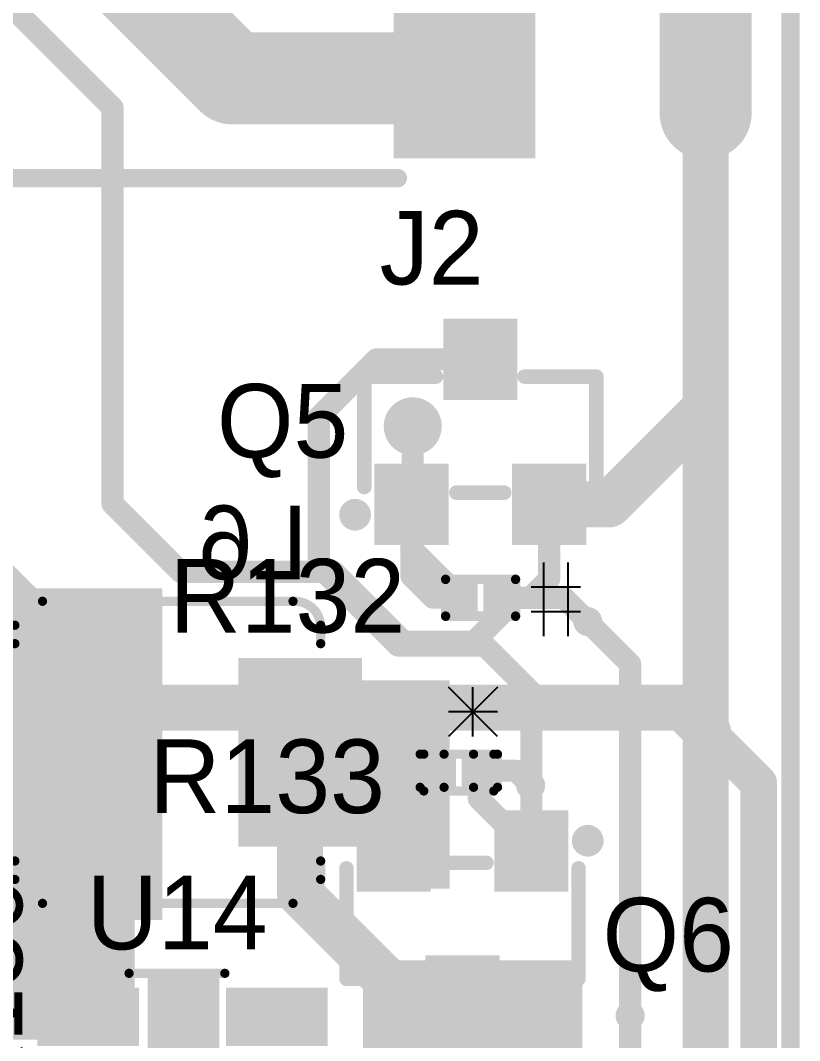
# Model space of a CAD drawing. Header units: millimetres. Extents: x 0.85 to 4.91, y 0.77 to 5.15.
# Drawn here: x 4.405 to 4.828, y 3.983 to 4.537 of the extents above; entities that cross this region are included whole.
import ezdxf

# ---------------------------------------------------------------- set-up
doc = ezdxf.new("R2010")
doc.units = ezdxf.units.MM
doc.header["$MEASUREMENT"] = 0
for name, color, linetype in [('BottomLayer', 5, 'Continuous'), ('BottomOverlay', 54, 'Continuous'), ('BottomPaste', 16, 'Continuous'), ('BottomSolder', 6, 'Continuous'), ('Mechanical2', 216, 'Continuous'), ('MultiLayer', 9, 'Continuous'), ('TopLayer', 1, 'Continuous'), ('TopOverlay', 2, 'Continuous'), ('TopPaste', 8, 'Continuous'), ('TopSolder', 216, 'Continuous'), ('ViaHoleLayer', 16, 'Continuous')]:
    doc.layers.add(name, color=color, linetype=linetype)

# ---------------------------------------------------------------- blocks, each defined once
blk = doc.blocks.new('SJ_43504_SMT_TR_1')
at = {"layer": 'TopLayer'}
for points in [[(-0.19882, 0.13287), (-0.12992, 0.13287), (-0.19882, 0.21161), (-0.12992, 0.21161)], [(0.12992, 0.13287), (0.19882, 0.13287), (0.12992, 0.21161), (0.19882, 0.21161)], [(0.12992, 0.02461), (0.19882, 0.02461), (0.12992, 0.10335), (0.19882, 0.10335)], [(-0.19882, -0.125), (-0.12992, -0.125), (-0.19882, -0.04626), (-0.12992, -0.04626)], [(0.12992, -0.17421), (0.19882, -0.17421), (0.12992, -0.09547), (0.19882, -0.09547)], [(-0.19882, -0.21161), (-0.12992, -0.21161), (-0.19882, -0.13287), (-0.12992, -0.13287)]]:
    blk.add_solid(points, dxfattribs=at)
at = {"layer": 'TopOverlay', "const_width": 0.01}
for points in [[(0.101, 0.289), (0.16, 0.289)], [(0.16, 0.255), (0.16, 0.289)], [(-0.153, 0.251), (-0.153, 0.28836)], [(-0.153, 0.28836), (-0.089, 0.28836)], [(-0.153, 0.251), (-0.116, 0.251)], [(-0.116, 0.22), (-0.116, 0.251)], [(0.124, 0.255), (0.16, 0.255)], [(0.124, 0.223), (0.124, 0.255)], [(-0.131, 0.066), (-0.131, 0.12137)], [(-0.152, 0.066), (-0.131, 0.066)], [(-0.152, -0.037), (-0.152, 0.066)], [(0.145, -0.00313), (0.145, 0.01616)], [(0.145, -0.00313), (0.157, -0.01513)], [(0.157, -0.0853), (0.157, -0.01513)], [(-0.12076, -0.189), (0.12826, -0.189)]]:
    blk.add_lwpolyline(points, dxfattribs=at)
at = {"layer": 'TopOverlay'}
for points, const_width in [([(0.0985, 0.289, 1), (0.1035, 0.289, 1)], 0.005), ([(0.1575, 0.289, 1), (0.1625, 0.289, 1)], 0.005), ([(0.1575, 0.289, 1), (0.1625, 0.289, 1)], 0.005), ([(-0.1555, 0.28836, 1), (-0.1505, 0.28836, 1)], 0.005), ([(-0.1555, 0.28836, 1), (-0.1505, 0.28836, 1)], 0.005), ([(-0.0915, 0.28836, 1), (-0.0865, 0.28836, 1)], 0.005), ([(-0.1555, 0.251, 1), (-0.1505, 0.251, 1)], 0.005), ([(-0.1555, 0.251, 1), (-0.1505, 0.251, 1)], 0.005), ([(-0.1185, 0.251, 1), (-0.1135, 0.251, 1)], 0.005), ([(-0.1185, 0.251, 1), (-0.1135, 0.251, 1)], 0.005), ([(0.1215, 0.255, 1), (0.1265, 0.255, 1)], 0.005), ([(0.1215, 0.255, 1), (0.1265, 0.255, 1)], 0.005), ([(0.1575, 0.255, 1), (0.1625, 0.255, 1)], 0.005), ([(0.1575, 0.255, 1), (0.1625, 0.255, 1)], 0.005), ([(0.1215, 0.223, 1), (0.1265, 0.223, 1)], 0.005), ([(-0.1185, 0.22, 1), (-0.1135, 0.22, 1)], 0.005), ([(0.23604, 0.174, 1), (0.21196, 0.174, 1)], 0.01), ([(0.20946, 0.174, 1), (0.21446, 0.174, 1)], 0.005), ([(0.23354, 0.174, 1), (0.23854, 0.174, 1)], 0.005), ([(-0.1335, 0.12137, 1), (-0.1285, 0.12137, 1)], 0.005), ([(-0.1545, 0.066, 1), (-0.1495, 0.066, 1)], 0.005), ([(-0.1545, 0.066, 1), (-0.1495, 0.066, 1)], 0.005), ([(-0.1335, 0.066, 1), (-0.1285, 0.066, 1)], 0.005), ([(-0.1335, 0.066, 1), (-0.1285, 0.066, 1)], 0.005), ([(0.1425, 0.01616, 1), (0.1475, 0.01616, 1)], 0.005), ([(0.1425, -0.00313, 1), (0.1475, -0.00313, 1)], 0.005), ([(0.1425, -0.00313, 1), (0.1475, -0.00313, 1)], 0.005), ([(0.1545, -0.01513, 1), (0.1595, -0.01513, 1)], 0.005), ([(0.1545, -0.01513, 1), (0.1595, -0.01513, 1)], 0.005), ([(-0.1545, -0.037, 1), (-0.1495, -0.037, 1)], 0.005), ([(0.1545, -0.0853, 1), (0.1595, -0.0853, 1)], 0.005), ([(-0.12326, -0.189, 1), (-0.11826, -0.189, 1)], 0.005), ([(0.12576, -0.189, 1), (0.13076, -0.189, 1)], 0.005)]:
    blk.add_lwpolyline(points, format="xyb", close=True, dxfattribs=dict(at, const_width=const_width))
at = {"layer": 'TopPaste'}
for points in [[(-0.19882, 0.13287), (-0.12992, 0.13287), (-0.19882, 0.21161), (-0.12992, 0.21161)], [(0.12992, 0.13287), (0.19882, 0.13287), (0.12992, 0.21161), (0.19882, 0.21161)], [(0.12992, 0.02461), (0.19882, 0.02461), (0.12992, 0.10335), (0.19882, 0.10335)], [(-0.19882, -0.125), (-0.12992, -0.125), (-0.19882, -0.04626), (-0.12992, -0.04626)], [(0.12992, -0.17421), (0.19882, -0.17421), (0.12992, -0.09547), (0.19882, -0.09547)], [(-0.19882, -0.21161), (-0.12992, -0.21161), (-0.19882, -0.13287), (-0.12992, -0.13287)]]:
    blk.add_solid(points, dxfattribs=at)
at = {"layer": 'TopSolder'}
for points in [[(-0.20282, 0.12887), (-0.12592, 0.12887), (-0.20282, 0.21561), (-0.12592, 0.21561)], [(0.12592, 0.12887), (0.20282, 0.12887), (0.12592, 0.21561), (0.20282, 0.21561)], [(0.12592, 0.02061), (0.20282, 0.02061), (0.12592, 0.10735), (0.20282, 0.10735)], [(-0.20282, -0.129), (-0.12592, -0.129), (-0.20282, -0.04226), (-0.12592, -0.04226)], [(0.12592, -0.17821), (0.20282, -0.17821), (0.12592, -0.09147), (0.20282, -0.09147)], [(-0.20282, -0.21561), (-0.12592, -0.21561), (-0.20282, -0.12887), (-0.12592, -0.12887)]]:
    blk.add_solid(points, dxfattribs=at)
blk = doc.blocks.new('TSOT_23_6_10')
at = {"layer": 'TopLayer'}
for points in [[(-0.02756, 0.04921), (-0.0748, 0.04921), (-0.02756, 0.02559), (-0.0748, 0.02559)], [(0.0748, 0.04921), (0.02756, 0.04921), (0.0748, 0.02559), (0.02756, 0.02559)], [(-0.02756, 0.01181), (-0.0748, 0.01181), (-0.02756, -0.01181), (-0.0748, -0.01181)], [(0.0748, 0.01181), (0.02756, 0.01181), (0.0748, -0.01181), (0.02756, -0.01181)], [(-0.02756, -0.02559), (-0.0748, -0.02559), (-0.02756, -0.04921), (-0.0748, -0.04921)], [(-0.02756, -0.02559), (-0.0748, -0.02559), (-0.02756, -0.04921), (-0.0748, -0.04921)], [(0.0748, -0.02559), (0.02756, -0.02559), (0.0748, -0.04921), (0.02756, -0.04921)]]:
    blk.add_solid(points, dxfattribs=at)
at = {"layer": 'TopOverlay'}
for points, const_width in [([(-0.062, 0.061, 1), (-0.068, 0.061, 1)], 0.01), ([(-0.0705, 0.061, 1), (-0.0655, 0.061, 1)], 0.005), ([(-0.0645, 0.061, 1), (-0.0595, 0.061, 1)], 0.005), ([(-0.03025, 0.061, 1), (-0.02775, 0.061, 1)], 0.0025), ([(0.02175, 0.061, 1), (0.02425, 0.061, 1)], 0.0025), ([(-0.03025, -0.061, 1), (-0.02775, -0.061, 1)], 0.0025), ([(0.02175, -0.061, 1), (0.02425, -0.061, 1)], 0.0025)]:
    blk.add_lwpolyline(points, format="xyb", close=True, dxfattribs=dict(at, const_width=const_width))
at = {"layer": 'TopOverlay', "const_width": 0.005}
for points in [[(-0.029, 0.061), (0.023, 0.061)], [(-0.029, -0.061), (0.023, -0.061)]]:
    blk.add_lwpolyline(points, dxfattribs=at)
at = {"layer": 'TopPaste'}
for points in [[(-0.02756, 0.04921), (-0.0748, 0.04921), (-0.02756, 0.02559), (-0.0748, 0.02559)], [(0.0748, 0.04921), (0.02756, 0.04921), (0.0748, 0.02559), (0.02756, 0.02559)], [(-0.02756, 0.01181), (-0.0748, 0.01181), (-0.02756, -0.01181), (-0.0748, -0.01181)], [(0.0748, 0.01181), (0.02756, 0.01181), (0.0748, -0.01181), (0.02756, -0.01181)], [(-0.02756, -0.02559), (-0.0748, -0.02559), (-0.02756, -0.04921), (-0.0748, -0.04921)], [(-0.02756, -0.02559), (-0.0748, -0.02559), (-0.02756, -0.04921), (-0.0748, -0.04921)], [(0.0748, -0.02559), (0.02756, -0.02559), (0.0748, -0.04921), (0.02756, -0.04921)]]:
    blk.add_solid(points, dxfattribs=at)
at = {"layer": 'TopSolder'}
for points in [[(-0.02356, 0.05321), (-0.0788, 0.05321), (-0.02356, 0.02159), (-0.0788, 0.02159)], [(0.0788, 0.05321), (0.02356, 0.05321), (0.0788, 0.02159), (0.02356, 0.02159)], [(-0.02356, 0.01581), (-0.0788, 0.01581), (-0.02356, -0.01581), (-0.0788, -0.01581)], [(0.0788, 0.01581), (0.02356, 0.01581), (0.0788, -0.01581), (0.02356, -0.01581)], [(-0.02356, -0.02159), (-0.0788, -0.02159), (-0.02356, -0.05321), (-0.0788, -0.05321)], [(-0.02356, -0.02159), (-0.0788, -0.02159), (-0.02356, -0.05321), (-0.0788, -0.05321)], [(0.0788, -0.02159), (0.02356, -0.02159), (0.0788, -0.05321), (0.02356, -0.05321)]]:
    blk.add_solid(points, dxfattribs=at)
blk = doc.blocks.new('R___0201_18')
at = {"layer": 'TopLayer'}
for points in [[(-0.01614, -0.00728), (-0.00551, -0.00728), (-0.01614, 0.00728), (-0.00551, 0.00728)], [(0.00551, -0.00728), (0.01614, -0.00728), (0.00551, 0.00728), (0.01614, 0.00728)]]:
    blk.add_solid(points, dxfattribs=at)
at = {"layer": 'TopOverlay', "const_width": 0.005}
for points in [[(0.019, 0.01), (-0.019, 0.01)], [(-0.019, 0.01), (-0.019, -0.01)], [(0.019, 0.01), (0.019, -0.01)], [(0.019, -0.01), (-0.019, -0.01)]]:
    blk.add_lwpolyline(points, dxfattribs=at)
at = {"layer": 'TopOverlay', "const_width": 0.0025}
for points in [[(-0.02025, 0.01, 1), (-0.01775, 0.01, 1)], [(-0.02025, 0.01, 1), (-0.01775, 0.01, 1)], [(0.01775, 0.01, 1), (0.02025, 0.01, 1)], [(0.01775, 0.01, 1), (0.02025, 0.01, 1)], [(-0.02025, -0.01, 1), (-0.01775, -0.01, 1)], [(-0.02025, -0.01, 1), (-0.01775, -0.01, 1)], [(0.01775, -0.01, 1), (0.02025, -0.01, 1)], [(0.01775, -0.01, 1), (0.02025, -0.01, 1)]]:
    blk.add_lwpolyline(points, format="xyb", close=True, dxfattribs=at)
at = {"layer": 'TopPaste'}
for points in [[(-0.01614, -0.00728), (-0.00551, -0.00728), (-0.01614, 0.00728), (-0.00551, 0.00728)], [(0.00551, -0.00728), (0.01614, -0.00728), (0.00551, 0.00728), (0.01614, 0.00728)]]:
    blk.add_solid(points, dxfattribs=at)
at = {"layer": 'TopSolder'}
for points in [[(-0.02014, -0.01128), (-0.00151, -0.01128), (-0.02014, 0.01128), (-0.00151, 0.01128)], [(0.00151, -0.01128), (0.02014, -0.01128), (0.00151, 0.01128), (0.02014, 0.01128)]]:
    blk.add_solid(points, dxfattribs=at)
blk = doc.blocks.new('R___0201_19')
at = {"layer": 'TopLayer'}
for points in [[(-0.01614, -0.00728), (-0.00551, -0.00728), (-0.01614, 0.00728), (-0.00551, 0.00728)], [(0.00551, -0.00728), (0.01614, -0.00728), (0.00551, 0.00728), (0.01614, 0.00728)]]:
    blk.add_solid(points, dxfattribs=at)
at = {"layer": 'TopOverlay', "const_width": 0.005}
for points in [[(-0.019, 0.01), (0.019, 0.01)], [(-0.019, -0.01), (-0.019, 0.01)], [(0.019, -0.01), (0.019, 0.01)], [(-0.019, -0.01), (0.019, -0.01)]]:
    blk.add_lwpolyline(points, dxfattribs=at)
at = {"layer": 'TopOverlay', "const_width": 0.0025}
for points in [[(-0.02025, 0.01, 1), (-0.01775, 0.01, 1)], [(-0.02025, 0.01, 1), (-0.01775, 0.01, 1)], [(0.01775, 0.01, 1), (0.02025, 0.01, 1)], [(0.01775, 0.01, 1), (0.02025, 0.01, 1)], [(-0.02025, -0.01, 1), (-0.01775, -0.01, 1)], [(-0.02025, -0.01, 1), (-0.01775, -0.01, 1)], [(0.01775, -0.01, 1), (0.02025, -0.01, 1)], [(0.01775, -0.01, 1), (0.02025, -0.01, 1)]]:
    blk.add_lwpolyline(points, format="xyb", close=True, dxfattribs=at)
at = {"layer": 'TopPaste'}
for points in [[(-0.01614, -0.00728), (-0.00551, -0.00728), (-0.01614, 0.00728), (-0.00551, 0.00728)], [(0.00551, -0.00728), (0.01614, -0.00728), (0.00551, 0.00728), (0.01614, 0.00728)]]:
    blk.add_solid(points, dxfattribs=at)
at = {"layer": 'TopSolder'}
for points in [[(-0.02014, -0.01128), (-0.00151, -0.01128), (-0.02014, 0.01128), (-0.00151, 0.01128)], [(0.00151, -0.01128), (0.02014, -0.01128), (0.00151, 0.01128), (0.02014, 0.01128)]]:
    blk.add_solid(points, dxfattribs=at)
blk = doc.blocks.new('R___0201_B_20')
at = {"layer": 'BottomLayer'}
for points in [[(-0.01614, -0.00728), (-0.00551, -0.00728), (-0.01614, 0.00728), (-0.00551, 0.00728)], [(0.00551, -0.00728), (0.01614, -0.00728), (0.00551, 0.00728), (0.01614, 0.00728)]]:
    blk.add_solid(points, dxfattribs=at)
at = {"layer": 'BottomOverlay', "const_width": 0.005}
for points in [[(-0.019, -0.01), (-0.019, 0.01)], [(-0.019, 0.01), (0.019, 0.01)], [(0.019, -0.01), (0.019, 0.01)], [(-0.019, -0.01), (0.019, -0.01)]]:
    blk.add_lwpolyline(points, dxfattribs=at)
at = {"layer": 'BottomOverlay', "const_width": 0.0025}
for points in [[(-0.02025, 0.01, 1), (-0.01775, 0.01, 1)], [(-0.02025, 0.01, 1), (-0.01775, 0.01, 1)], [(0.01775, 0.01, 1), (0.02025, 0.01, 1)], [(0.01775, 0.01, 1), (0.02025, 0.01, 1)], [(-0.02025, -0.01, 1), (-0.01775, -0.01, 1)], [(-0.02025, -0.01, 1), (-0.01775, -0.01, 1)], [(0.01775, -0.01, 1), (0.02025, -0.01, 1)], [(0.01775, -0.01, 1), (0.02025, -0.01, 1)]]:
    blk.add_lwpolyline(points, format="xyb", close=True, dxfattribs=at)
at = {"layer": 'BottomPaste'}
for points in [[(-0.01614, -0.00728), (-0.00551, -0.00728), (-0.01614, 0.00728), (-0.00551, 0.00728)], [(0.00551, -0.00728), (0.01614, -0.00728), (0.00551, 0.00728), (0.01614, 0.00728)]]:
    blk.add_solid(points, dxfattribs=at)
at = {"layer": 'BottomSolder'}
for points in [[(-0.02014, -0.01128), (-0.00151, -0.01128), (-0.02014, 0.01128), (-0.00151, 0.01128)], [(0.00151, -0.01128), (0.02014, -0.01128), (0.00151, 0.01128), (0.02014, 0.01128)]]:
    blk.add_solid(points, dxfattribs=at)
blk = doc.blocks.new('SOT_23_42')
at = {"layer": 'TopLayer'}
for points in [[(-0.01614, 0.02126), (0.01614, 0.02126), (-0.01614, 0.05748), (0.01614, 0.05748)], [(-0.05354, -0.05748), (-0.02126, -0.05748), (-0.05354, -0.02126), (-0.02126, -0.02126)], [(0.02126, -0.05748), (0.05354, -0.05748), (0.02126, -0.02126), (0.05354, -0.02126)]]:
    blk.add_solid(points, dxfattribs=at)
at = {"layer": 'TopOverlay', "const_width": 0.00787}
for points in [[(-0.063, 0.03), (-0.063, -0.03)], [(-0.024, 0.03), (-0.063, 0.03)], [(0.063, 0.03), (0.024, 0.03)], [(0.063, 0.03), (0.063, -0.03)], [(0.013, -0.033), (-0.013, -0.033)]]:
    blk.add_lwpolyline(points, dxfattribs=at)
at = {"layer": 'TopOverlay'}
for points, const_width in [([(-0.06497, 0.03, 1), (-0.06103, 0.03, 1)], 0.00394), ([(-0.06497, 0.03, 1), (-0.06103, 0.03, 1)], 0.00394), ([(-0.02597, 0.03, 1), (-0.02203, 0.03, 1)], 0.00394), ([(0.02203, 0.03, 1), (0.02597, 0.03, 1)], 0.00394), ([(0.06103, 0.03, 1), (0.06497, 0.03, 1)], 0.00394), ([(0.06103, 0.03, 1), (0.06497, 0.03, 1)], 0.00394), ([(-0.06497, -0.03, 1), (-0.06103, -0.03, 1)], 0.00394), ([(0.06103, -0.03, 1), (0.06497, -0.03, 1)], 0.00394), ([(-0.01497, -0.033, 1), (-0.01103, -0.033, 1)], 0.00394), ([(0.01103, -0.033, 1), (0.01497, -0.033, 1)], 0.00394), ([(-0.06439, -0.045, 1), (-0.07161, -0.045, 1)], 0.01), ([(-0.07411, -0.045, 1), (-0.06911, -0.045, 1)], 0.005), ([(-0.06689, -0.045, 1), (-0.06189, -0.045, 1)], 0.005)]:
    blk.add_lwpolyline(points, format="xyb", close=True, dxfattribs=dict(at, const_width=const_width))
at = {"layer": 'TopPaste'}
for points in [[(-0.01614, 0.02126), (0.01614, 0.02126), (-0.01614, 0.05748), (0.01614, 0.05748)], [(-0.05354, -0.05748), (-0.02126, -0.05748), (-0.05354, -0.02126), (-0.02126, -0.02126)], [(0.02126, -0.05748), (0.05354, -0.05748), (0.02126, -0.02126), (0.05354, -0.02126)]]:
    blk.add_solid(points, dxfattribs=at)
at = {"layer": 'TopSolder'}
for points in [[(-0.02014, 0.01726), (0.02014, 0.01726), (-0.02014, 0.06148), (0.02014, 0.06148)], [(-0.05754, -0.06148), (-0.01726, -0.06148), (-0.05754, -0.01726), (-0.01726, -0.01726)], [(0.01726, -0.06148), (0.05754, -0.06148), (0.01726, -0.01726), (0.05754, -0.01726)]]:
    blk.add_solid(points, dxfattribs=at)
blk = doc.blocks.new('SOT_23_43')
at = {"layer": 'TopLayer'}
for points in [[(-0.01614, 0.02126), (0.01614, 0.02126), (-0.01614, 0.05748), (0.01614, 0.05748)], [(-0.05354, -0.05748), (-0.02126, -0.05748), (-0.05354, -0.02126), (-0.02126, -0.02126)], [(0.02126, -0.05748), (0.05354, -0.05748), (0.02126, -0.02126), (0.05354, -0.02126)]]:
    blk.add_solid(points, dxfattribs=at)
at = {"layer": 'TopOverlay', "const_width": 0.00787}
for points in [[(-0.063, -0.03), (-0.063, 0.03)], [(-0.063, 0.03), (-0.024, 0.03)], [(0.024, 0.03), (0.063, 0.03)], [(0.063, -0.03), (0.063, 0.03)], [(-0.013, -0.033), (0.013, -0.033)]]:
    blk.add_lwpolyline(points, dxfattribs=at)
at = {"layer": 'TopOverlay'}
for points, const_width in [([(-0.06497, 0.03, 1), (-0.06103, 0.03, 1)], 0.00394), ([(-0.06497, 0.03, 1), (-0.06103, 0.03, 1)], 0.00394), ([(-0.02597, 0.03, 1), (-0.02203, 0.03, 1)], 0.00394), ([(0.02203, 0.03, 1), (0.02597, 0.03, 1)], 0.00394), ([(0.06103, 0.03, 1), (0.06497, 0.03, 1)], 0.00394), ([(0.06103, 0.03, 1), (0.06497, 0.03, 1)], 0.00394), ([(-0.06497, -0.03, 1), (-0.06103, -0.03, 1)], 0.00394), ([(0.06103, -0.03, 1), (0.06497, -0.03, 1)], 0.00394), ([(-0.01497, -0.033, 1), (-0.01103, -0.033, 1)], 0.00394), ([(0.01103, -0.033, 1), (0.01497, -0.033, 1)], 0.00394), ([(-0.06439, -0.045, 1), (-0.07161, -0.045, 1)], 0.01), ([(-0.07411, -0.045, 1), (-0.06911, -0.045, 1)], 0.005), ([(-0.06689, -0.045, 1), (-0.06189, -0.045, 1)], 0.005)]:
    blk.add_lwpolyline(points, format="xyb", close=True, dxfattribs=dict(at, const_width=const_width))
at = {"layer": 'TopPaste'}
for points in [[(-0.01614, 0.02126), (0.01614, 0.02126), (-0.01614, 0.05748), (0.01614, 0.05748)], [(-0.05354, -0.05748), (-0.02126, -0.05748), (-0.05354, -0.02126), (-0.02126, -0.02126)], [(0.02126, -0.05748), (0.05354, -0.05748), (0.02126, -0.02126), (0.05354, -0.02126)]]:
    blk.add_solid(points, dxfattribs=at)
at = {"layer": 'TopSolder'}
for points in [[(-0.02014, 0.01726), (0.02014, 0.01726), (-0.02014, 0.06148), (0.02014, 0.06148)], [(-0.05754, -0.06148), (-0.01726, -0.06148), (-0.05754, -0.01726), (-0.01726, -0.01726)], [(0.01726, -0.06148), (0.05754, -0.06148), (0.01726, -0.01726), (0.05754, -0.01726)]]:
    blk.add_solid(points, dxfattribs=at)
blk = doc.blocks.new('74437324022_B_48')
at = {"layer": 'BottomLayer'}
for points in [[(-0.04331, 0.04724), (-0.10236, 0.04724), (-0.04331, -0.04724), (-0.10236, -0.04724)], [(0.10236, 0.04724), (0.04331, 0.04724), (0.10236, -0.04724), (0.04331, -0.04724)]]:
    blk.add_solid(points, dxfattribs=at)
at = {"layer": 'BottomOverlay', "const_width": 0.005}
for points in [[(-0.082, 0.069, -0.414214), (-0.067, 0.082)], [(0.069, 0.082, -0.414214), (0.084, 0.069)], [(-0.067, -0.082, -0.414214), (-0.082, -0.069)], [(0.084, -0.069, -0.414214), (0.069, -0.082)]]:
    blk.add_lwpolyline(points, format="xyb", dxfattribs=at)
for points in [[(-0.067, 0.082), (0.069, 0.082)], [(-0.082, 0.059), (-0.082, 0.069)], [(0.084, 0.059), (0.084, 0.069)], [(-0.082, -0.069), (-0.082, -0.059)], [(0.084, -0.069), (0.084, -0.059)], [(-0.067, -0.082), (0.069, -0.082)]]:
    blk.add_lwpolyline(points, dxfattribs=at)
at = {"layer": 'BottomOverlay', "const_width": 0.0025}
for points in [[(-0.06825, 0.082, 1), (-0.06575, 0.082, 1)], [(-0.06825, 0.082, 1), (-0.06575, 0.082, 1)], [(0.06775, 0.082, 1), (0.07025, 0.082, 1)], [(0.06775, 0.082, 1), (0.07025, 0.082, 1)], [(-0.08325, 0.069, 1), (-0.08075, 0.069, 1)], [(-0.08325, 0.069, 1), (-0.08075, 0.069, 1)], [(0.08275, 0.069, 1), (0.08525, 0.069, 1)], [(0.08275, 0.069, 1), (0.08525, 0.069, 1)], [(-0.08325, 0.059, 1), (-0.08075, 0.059, 1)], [(0.08275, 0.059, 1), (0.08525, 0.059, 1)], [(-0.08325, -0.059, 1), (-0.08075, -0.059, 1)], [(0.08275, -0.059, 1), (0.08525, -0.059, 1)], [(-0.08325, -0.069, 1), (-0.08075, -0.069, 1)], [(-0.08325, -0.069, 1), (-0.08075, -0.069, 1)], [(0.08275, -0.069, 1), (0.08525, -0.069, 1)], [(0.08275, -0.069, 1), (0.08525, -0.069, 1)], [(-0.06825, -0.082, 1), (-0.06575, -0.082, 1)], [(-0.06825, -0.082, 1), (-0.06575, -0.082, 1)], [(0.06775, -0.082, 1), (0.07025, -0.082, 1)], [(0.06775, -0.082, 1), (0.07025, -0.082, 1)]]:
    blk.add_lwpolyline(points, format="xyb", close=True, dxfattribs=at)
at = {"layer": 'BottomPaste'}
for points in [[(-0.04331, 0.04724), (-0.10236, 0.04724), (-0.04331, -0.04724), (-0.10236, -0.04724)], [(0.10236, 0.04724), (0.04331, 0.04724), (0.10236, -0.04724), (0.04331, -0.04724)]]:
    blk.add_solid(points, dxfattribs=at)
at = {"layer": 'BottomSolder'}
for points in [[(-0.03931, 0.05124), (-0.10636, 0.05124), (-0.03931, -0.05124), (-0.10636, -0.05124)], [(0.10636, 0.05124), (0.03931, 0.05124), (0.10636, -0.05124), (0.03931, -0.05124)]]:
    blk.add_solid(points, dxfattribs=at)
blk = doc.blocks.new('CAP_0201_B_75')
at = {"layer": 'BottomLayer'}
for points in [[(-0.01772, -0.00591), (-0.00591, -0.00591), (-0.01772, 0.00591), (-0.00591, 0.00591)], [(0.00591, -0.00591), (0.01772, -0.00591), (0.00591, 0.00591), (0.01772, 0.00591)]]:
    blk.add_solid(points, dxfattribs=at)
at = {"layer": 'BottomOverlay', "const_width": 0.005}
for points in [[(-0.008, 0.009), (-0.021, 0.009)], [(-0.021, 0.009), (-0.021, -0.009)], [(0.021, 0.009), (0.008, 0.009)], [(0.021, 0.009), (0.021, -0.009)], [(-0.008, -0.009), (-0.021, -0.009)], [(0.021, -0.009), (0.008, -0.009)]]:
    blk.add_lwpolyline(points, dxfattribs=at)
at = {"layer": 'BottomOverlay', "const_width": 0.0025}
for points in [[(-0.02225, 0.009, 1), (-0.01975, 0.009, 1)], [(-0.02225, 0.009, 1), (-0.01975, 0.009, 1)], [(-0.00925, 0.009, 1), (-0.00675, 0.009, 1)], [(0.00675, 0.009, 1), (0.00925, 0.009, 1)], [(0.01975, 0.009, 1), (0.02225, 0.009, 1)], [(0.01975, 0.009, 1), (0.02225, 0.009, 1)], [(-0.02225, -0.009, 1), (-0.01975, -0.009, 1)], [(-0.02225, -0.009, 1), (-0.01975, -0.009, 1)], [(-0.00925, -0.009, 1), (-0.00675, -0.009, 1)], [(0.00675, -0.009, 1), (0.00925, -0.009, 1)], [(0.01975, -0.009, 1), (0.02225, -0.009, 1)], [(0.01975, -0.009, 1), (0.02225, -0.009, 1)]]:
    blk.add_lwpolyline(points, format="xyb", close=True, dxfattribs=at)
at = {"layer": 'BottomPaste'}
for points in [[(-0.01772, -0.00591), (-0.00591, -0.00591), (-0.01772, 0.00591), (-0.00591, 0.00591)], [(0.00591, -0.00591), (0.01772, -0.00591), (0.00591, 0.00591), (0.01772, 0.00591)]]:
    blk.add_solid(points, dxfattribs=at)
at = {"layer": 'BottomSolder'}
for points in [[(-0.01988, -0.00807), (-0.00374, -0.00807), (-0.01988, 0.00807), (-0.00374, 0.00807)], [(0.00374, -0.00807), (0.01988, -0.00807), (0.00374, 0.00807), (0.01988, 0.00807)]]:
    blk.add_solid(points, dxfattribs=at)

msp = doc.modelspace()

# ---------------------------------------------------------------- linework, layer by layer
at = {"layer": 'BottomLayer'}
for points, const_width in [([(4.388, 4.557), (4.455, 4.49)], 0.012), ([(4.455, 4.275), (4.455, 4.49)], 0.012), ([(4.618, 4.24983), (4.618, 4.317)], 0.012), ([(4.455, 4.275), (4.492, 4.238)], 0.012), ([(4.618, 4.24983), (4.64401, 4.22383)], 0.012), ([(4.492, 4.238), (4.575, 4.238)], 0.012), ([(4.575, 4.238), (4.613, 4.2)], 0.012), ([(4.66566, 4.22383), (4.70017, 4.22383)], 0.012), ([(4.66566, 4.2145), (4.66566, 4.22383)], 0.012), ([(4.70017, 4.22383), (4.713, 4.211)], 0.012), ([(4.65116, 4.2), (4.66566, 4.2145)], 0.012), ([(4.613, 4.2), (4.65116, 4.2)], 0.012), ([(4.61119, 4.16419), (4.76481, 4.16419)], 0.025), ([(4.76481, 4.16419), (4.7785, 4.1505)], 0.025), ([(4.61119, 4.15), (4.61119, 4.16419)], 0.012), ([(4.7785, 4.1505), (4.80581, 4.12319)], 0.02), ([(4.61119, 4.15), (4.63119, 4.13)], 0.012), ([(4.55683, 4.06317), (4.55683, 4.14)], 0.025), ([(4.65481, 4.13), (4.674, 4.13)], 0.012), ([(4.674, 4.13), (4.682, 4.122)], 0.012), ([(4.80581, 3.54309), (4.80581, 4.12319)], 0.02), ([(4.55683, 4.06317), (4.623, 3.997)], 0.025), ([(4.623, 3.997), (4.695, 3.997)], 0.025), ([(4.6955, 3.857), (4.6955, 3.9935)], 0.025), ([(4.736, 3.835), (4.736, 3.997)], 0.012)]:
    msp.add_lwpolyline(points, dxfattribs=dict(at, const_width=const_width))
for points, const_width in [([(4.452, 4.49, 1), (4.458, 4.49, 1)], 0.006), ([(4.452, 4.49, 1), (4.458, 4.49, 1)], 0.006), ([(4.61013, 4.317, 1), (4.62587, 4.317, 1)], 0.01575), ([(4.615, 4.317, 1), (4.621, 4.317, 1)], 0.006), ([(4.452, 4.275, 1), (4.458, 4.275, 1)], 0.006), ([(4.452, 4.275, 1), (4.458, 4.275, 1)], 0.006), ([(4.615, 4.24983, 1), (4.621, 4.24983, 1)], 0.006), ([(4.615, 4.24983, 1), (4.621, 4.24983, 1)], 0.006), ([(4.489, 4.238, 1), (4.495, 4.238, 1)], 0.006), ([(4.489, 4.238, 1), (4.495, 4.238, 1)], 0.006), ([(4.572, 4.238, 1), (4.578, 4.238, 1)], 0.006), ([(4.572, 4.238, 1), (4.578, 4.238, 1)], 0.006), ([(4.64101, 4.22383, 1), (4.64701, 4.22383, 1)], 0.006), ([(4.66266, 4.22383, 1), (4.66866, 4.22383, 1)], 0.006), ([(4.66266, 4.22383, 1), (4.66866, 4.22383, 1)], 0.006), ([(4.69717, 4.22383, 1), (4.70317, 4.22383, 1)], 0.006), ([(4.69717, 4.22383, 1), (4.70317, 4.22383, 1)], 0.006), ([(4.66266, 4.2145, 1), (4.66866, 4.2145, 1)], 0.006), ([(4.66266, 4.2145, 1), (4.66866, 4.2145, 1)], 0.006), ([(4.70906, 4.211, 1), (4.71694, 4.211, 1)], 0.00787), ([(4.71, 4.211, 1), (4.716, 4.211, 1)], 0.006), ([(4.61, 4.2, 1), (4.616, 4.2, 1)], 0.006), ([(4.61, 4.2, 1), (4.616, 4.2, 1)], 0.006), ([(4.64816, 4.2, 1), (4.65416, 4.2, 1)], 0.006), ([(4.64816, 4.2, 1), (4.65416, 4.2, 1)], 0.006), ([(4.60494, 4.16419, 1), (4.61744, 4.16419, 1)], 0.0125), ([(4.75856, 4.16419, 1), (4.77106, 4.16419, 1)], 0.0125), ([(4.75856, 4.16419, 1), (4.77106, 4.16419, 1)], 0.0125), ([(4.60528, 4.16419, 1), (4.61709, 4.16419, 1)], 0.01181), ([(4.60819, 4.16419, 1), (4.61419, 4.16419, 1)], 0.006), ([(4.77225, 4.1505, 1), (4.78475, 4.1505, 1)], 0.0125), ([(4.7735, 4.1505, 1), (4.7835, 4.1505, 1)], 0.01), ([(4.60819, 4.15, 1), (4.61419, 4.15, 1)], 0.006), ([(4.60819, 4.15, 1), (4.61419, 4.15, 1)], 0.006), ([(4.55058, 4.14, 1), (4.56308, 4.14, 1)], 0.0125), ([(4.62819, 4.13, 1), (4.63419, 4.13, 1)], 0.006), ([(4.65181, 4.13, 1), (4.65781, 4.13, 1)], 0.006), ([(4.671, 4.13, 1), (4.677, 4.13, 1)], 0.006), ([(4.671, 4.13, 1), (4.677, 4.13, 1)], 0.006), ([(4.80081, 4.12319, 1), (4.81081, 4.12319, 1)], 0.01), ([(4.80081, 4.12319, 1), (4.81081, 4.12319, 1)], 0.01), ([(4.67806, 4.122, 1), (4.68594, 4.122, 1)], 0.00787), ([(4.679, 4.122, 1), (4.685, 4.122, 1)], 0.006), ([(4.41413, 4.08, 1), (4.42987, 4.08, 1)], 0.01575), ([(4.55058, 4.06317, 1), (4.56308, 4.06317, 1)], 0.0125), ([(4.55058, 4.06317, 1), (4.56308, 4.06317, 1)], 0.0125), ([(4.61675, 3.997, 1), (4.62925, 3.997, 1)], 0.0125), ([(4.61675, 3.997, 1), (4.62925, 3.997, 1)], 0.0125), ([(4.68875, 3.997, 1), (4.70125, 3.997, 1)], 0.0125), ([(4.68925, 3.9935, 1), (4.70175, 3.9935, 1)], 0.0125), ([(4.68909, 3.997, 1), (4.70091, 3.997, 1)], 0.01181), ([(4.73206, 3.997, 1), (4.73994, 3.997, 1)], 0.00787), ([(4.733, 3.997, 1), (4.739, 3.997, 1)], 0.006)]:
    msp.add_lwpolyline(points, format="xyb", close=True, dxfattribs=dict(at, const_width=const_width))
msp.add_solid([(4.297, 4.049), (4.482, 4.049), (4.297, 4.229), (4.482, 4.229)], dxfattribs=at)
at = {"layer": 'BottomOverlay'}
for p, q in [((4.68901, 4.24299), (4.68901, 4.203)), ((4.70234, 4.203), (4.70234, 4.24299)), ((4.68901, 4.22966), (4.68234, 4.22966)), ((4.709, 4.22966), (4.68901, 4.22966)), ((4.709, 4.21633), (4.68234, 4.21633)), ((4.664, 4.17532), (4.63734, 4.14866)), ((4.664, 4.14866), (4.63734, 4.17532)), ((4.65067, 4.14866), (4.65067, 4.17532)), ((4.664, 4.16199), (4.63734, 4.16199))]:
    msp.add_line(p, q, dxfattribs=at)
at = {"layer": 'Mechanical2', "const_width": 0.01}
msp.add_lwpolyline([(4.823, 0.965), (4.823, 5)], dxfattribs=at)
at = {"layer": 'MultiLayer'}
for points, const_width in [([(4.61013, 4.317, 1), (4.62587, 4.317, 1)], 0.01575), ([(4.70906, 4.211, 1), (4.71694, 4.211, 1)], 0.00787), ([(4.60528, 4.16419, 1), (4.61709, 4.16419, 1)], 0.01181), ([(4.67806, 4.122, 1), (4.68594, 4.122, 1)], 0.00787), ([(4.41413, 4.08, 1), (4.42987, 4.08, 1)], 0.01575), ([(4.68909, 3.997, 1), (4.70091, 3.997, 1)], 0.01181), ([(4.73206, 3.997, 1), (4.73994, 3.997, 1)], 0.00787)]:
    msp.add_lwpolyline(points, format="xyb", close=True, dxfattribs=dict(at, const_width=const_width))
at = {"layer": 'TopLayer'}
for points, const_width in [([(4.777, 4.487), (4.777, 4.737)], 0.05), ([(4.31726, 4.70874), (4.52009, 4.50591)], 0.05), ([(4.52009, 4.50591), (4.646, 4.50591)], 0.05), ([(4.777, 4.327), (4.777, 4.487)], 0.025), ([(4.243, 4.382), (4.46081, 4.16419)], 0.025), ([(4.567, 4.322), (4.59837, 4.35337)], 0.012), ([(4.59837, 4.35337), (4.65467, 4.35337)], 0.012), ([(4.72463, 4.27463), (4.777, 4.327)], 0.025), ([(4.777, 3.899), (4.777, 4.327)], 0.025), ([(4.567, 4.241), (4.567, 4.322)], 0.012), ([(4.618, 4.27536), (4.618, 4.317)], 0.012), ([(4.69207, 4.27463), (4.72463, 4.27463)], 0.025), ([(4.61727, 4.27463), (4.618, 4.27536)], 0.012), ([(4.61727, 4.23573), (4.61727, 4.27463)], 0.012), ([(4.69207, 4.23407), (4.69207, 4.27463)], 0.012), ([(4.567, 4.241), (4.61, 4.198)], 0.012), ([(4.61727, 4.23573), (4.629, 4.224)], 0.012), ([(4.682, 4.224), (4.69207, 4.23407)], 0.012), ([(4.629, 4.224), (4.64401, 4.224)], 0.012), ([(4.66566, 4.224), (4.682, 4.224)], 0.012), ([(4.713, 4.211), (4.736, 4.188)], 0.012), ([(4.61, 4.198), (4.657, 4.198)], 0.012), ([(4.657, 4.198), (4.6824, 4.1726)], 0.012), ([(4.736, 3.997), (4.736, 4.188)], 0.012), ([(4.46081, 4.16419), (4.61119, 4.16419)], 0.025), ([(4.6824, 4.08637), (4.6824, 4.1726)], 0.012), ([(4.63119, 4.12998), (4.63119, 4.16419)], 0.012), ([(4.63119, 4.12998), (4.63217, 4.129)], 0.012), ([(4.65383, 4.11494), (4.65383, 4.129)], 0.012), ([(4.65383, 4.11494), (4.6824, 4.08637)], 0.012)]:
    msp.add_lwpolyline(points, dxfattribs=dict(at, const_width=const_width))
for points, const_width in [([(4.50759, 4.50591, 1), (4.53259, 4.50591, 1)], 0.025), ([(4.50759, 4.50591, 1), (4.53259, 4.50591, 1)], 0.025), ([(4.6335, 4.50591, 1), (4.6585, 4.50591, 1)], 0.025), ([(4.7645, 4.487, 1), (4.7895, 4.487, 1)], 0.025), ([(4.77075, 4.487, 1), (4.78325, 4.487, 1)], 0.0125), ([(4.59537, 4.35337, 1), (4.60137, 4.35337, 1)], 0.006), ([(4.59537, 4.35337, 1), (4.60137, 4.35337, 1)], 0.006), ([(4.65167, 4.35337, 1), (4.65767, 4.35337, 1)], 0.006), ([(4.77075, 4.327, 1), (4.78325, 4.327, 1)], 0.0125), ([(4.77075, 4.327, 1), (4.78325, 4.327, 1)], 0.0125), ([(4.77075, 4.327, 1), (4.78325, 4.327, 1)], 0.0125), ([(4.61013, 4.317, 1), (4.62587, 4.317, 1)], 0.01575), ([(4.564, 4.322, 1), (4.57, 4.322, 1)], 0.006), ([(4.564, 4.322, 1), (4.57, 4.322, 1)], 0.006), ([(4.615, 4.317, 1), (4.621, 4.317, 1)], 0.006), ([(4.68582, 4.27463, 1), (4.69832, 4.27463, 1)], 0.0125), ([(4.71838, 4.27463, 1), (4.73088, 4.27463, 1)], 0.0125), ([(4.71838, 4.27463, 1), (4.73088, 4.27463, 1)], 0.0125), ([(4.61427, 4.27463, 1), (4.62027, 4.27463, 1)], 0.006), ([(4.61427, 4.27463, 1), (4.62027, 4.27463, 1)], 0.006), ([(4.615, 4.27536, 1), (4.621, 4.27536, 1)], 0.006), ([(4.615, 4.27536, 1), (4.621, 4.27536, 1)], 0.006), ([(4.68907, 4.27463, 1), (4.69507, 4.27463, 1)], 0.006), ([(4.564, 4.241, 1), (4.57, 4.241, 1)], 0.006), ([(4.564, 4.241, 1), (4.57, 4.241, 1)], 0.006), ([(4.61427, 4.23573, 1), (4.62027, 4.23573, 1)], 0.006), ([(4.61427, 4.23573, 1), (4.62027, 4.23573, 1)], 0.006), ([(4.68907, 4.23407, 1), (4.69507, 4.23407, 1)], 0.006), ([(4.68907, 4.23407, 1), (4.69507, 4.23407, 1)], 0.006), ([(4.626, 4.224, 1), (4.632, 4.224, 1)], 0.006), ([(4.626, 4.224, 1), (4.632, 4.224, 1)], 0.006), ([(4.64101, 4.224, 1), (4.64701, 4.224, 1)], 0.006), ([(4.66266, 4.224, 1), (4.66866, 4.224, 1)], 0.006), ([(4.679, 4.224, 1), (4.685, 4.224, 1)], 0.006), ([(4.679, 4.224, 1), (4.685, 4.224, 1)], 0.006), ([(4.70906, 4.211, 1), (4.71694, 4.211, 1)], 0.00787), ([(4.71, 4.211, 1), (4.716, 4.211, 1)], 0.006), ([(4.607, 4.198, 1), (4.613, 4.198, 1)], 0.006), ([(4.607, 4.198, 1), (4.613, 4.198, 1)], 0.006), ([(4.654, 4.198, 1), (4.66, 4.198, 1)], 0.006), ([(4.654, 4.198, 1), (4.66, 4.198, 1)], 0.006), ([(4.733, 4.188, 1), (4.739, 4.188, 1)], 0.006), ([(4.733, 4.188, 1), (4.739, 4.188, 1)], 0.006), ([(4.45456, 4.16419, 1), (4.46706, 4.16419, 1)], 0.0125), ([(4.45456, 4.16419, 1), (4.46706, 4.16419, 1)], 0.0125), ([(4.60494, 4.16419, 1), (4.61744, 4.16419, 1)], 0.0125), ([(4.6794, 4.1726, 1), (4.6854, 4.1726, 1)], 0.006), ([(4.6794, 4.1726, 1), (4.6854, 4.1726, 1)], 0.006), ([(4.60528, 4.16419, 1), (4.61709, 4.16419, 1)], 0.01181), ([(4.62819, 4.16419, 1), (4.63419, 4.16419, 1)], 0.006), ([(4.62819, 4.12998, 1), (4.63419, 4.12998, 1)], 0.006), ([(4.62819, 4.12998, 1), (4.63419, 4.12998, 1)], 0.006), ([(4.62917, 4.129, 1), (4.63517, 4.129, 1)], 0.006), ([(4.65083, 4.129, 1), (4.65683, 4.129, 1)], 0.006), ([(4.67806, 4.122, 1), (4.68594, 4.122, 1)], 0.00787), ([(4.65083, 4.11494, 1), (4.65683, 4.11494, 1)], 0.006), ([(4.65083, 4.11494, 1), (4.65683, 4.11494, 1)], 0.006), ([(4.41413, 4.08, 1), (4.42987, 4.08, 1)], 0.01575), ([(4.6794, 4.08637, 1), (4.6854, 4.08637, 1)], 0.006), ([(4.6794, 4.08637, 1), (4.6854, 4.08637, 1)], 0.006), ([(4.68909, 3.997, 1), (4.70091, 3.997, 1)], 0.01181), ([(4.73206, 3.997, 1), (4.73994, 3.997, 1)], 0.00787), ([(4.733, 3.997, 1), (4.739, 3.997, 1)], 0.006)]:
    msp.add_lwpolyline(points, format="xyb", close=True, dxfattribs=dict(at, const_width=const_width))
for points in [[(4.59, 4.066), (4.638, 4.066), (4.59, 4.179), (4.638, 4.179)], [(4.369, 3.984), (4.467, 3.984), (4.369, 4.103), (4.467, 4.103)], [(4.591, 3.943), (4.71, 3.943), (4.591, 4.027), (4.71, 4.027)], [(4.474, 3.897), (4.513, 3.897), (4.474, 4.02), (4.513, 4.02)]]:
    msp.add_solid(points, dxfattribs=at)
at = {"layer": 'ViaHoleLayer'}
for points, const_width in [([(4.61505, 4.317, 1), (4.62095, 4.317, 1)], 0.00591), ([(4.71103, 4.211, 1), (4.71497, 4.211, 1)], 0.00394), ([(4.60824, 4.16419, 1), (4.61414, 4.16419, 1)], 0.00591), ([(4.68003, 4.122, 1), (4.68397, 4.122, 1)], 0.00394), ([(4.41905, 4.08, 1), (4.42495, 4.08, 1)], 0.00591), ([(4.69205, 3.997, 1), (4.69795, 3.997, 1)], 0.00591), ([(4.73403, 3.997, 1), (4.73797, 3.997, 1)], 0.00394)]:
    msp.add_lwpolyline(points, format="xyb", close=True, dxfattribs=dict(at, const_width=const_width))

# ---------------------------------------------------------------- block references
for name, p, rotation in [('SJ_43504_SMT_TR_1', (4.48163, 4.64076), 360), ('R___0201_19', (4.65483, 4.224), 360), ('R___0201_B_20', (4.65483, 4.22383), 360), ('CAP_0201_B_75', (4.643, 4.13), 180), ('R___0201_18', (4.643, 4.129), 180), ('SOT_23_42', (4.645, 4.047), 180)]:
    msp.add_blockref(name, p, dxfattribs=dict(rotation=rotation))
for name, p in [('SOT_23_43', (4.65467, 4.314)), ('74437324022_B_48', (4.484, 4.14)), ('TSOT_23_6_10', (4.493, 3.959))]:
    msp.add_blockref(name, p)

# ---------------------------------------------------------------- texts
at = {"layer": 'BottomOverlay', "text_generation_flag": 2}
msp.add_text('L6', height=0.04, dxfattribs=at).set_placement((4.561, 4.234))
at = {"layer": 'TopOverlay'}
for s, p in [('J2', (4.6, 4.394)), ('Q5', (4.51167, 4.3)), ('R132', (4.486, 4.205)), ('R133', (4.475, 4.107)), ('U14', (4.441, 4.033)), ('Q6', (4.721, 4.021))]:
    msp.add_text(s, height=0.04, dxfattribs=at).set_placement(p)
msp.add_text('R130', height=0.04, rotation=90, dxfattribs=at).set_placement((4.406, 3.944))

doc.saveas('drawing.dxf')
